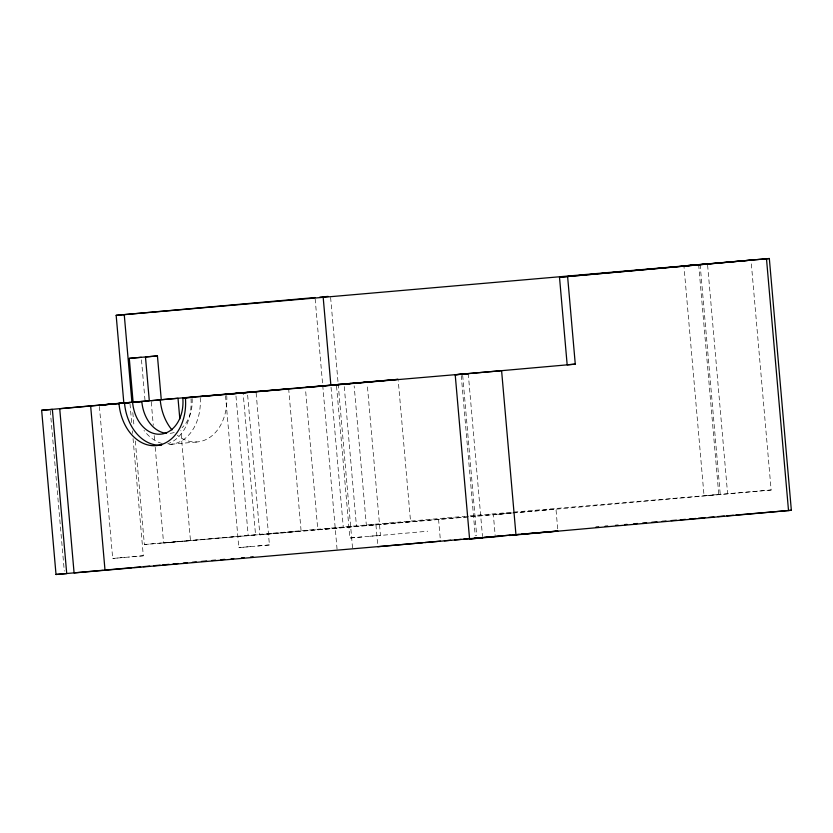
<?xml version="1.0" encoding="UTF-8"?>
<svg xmlns="http://www.w3.org/2000/svg" width="833" height="833" viewBox="0 0 833 833"><rect width="100%" height="100%" fill="white"/><g stroke="black" fill="none" stroke-linecap="round" stroke-linejoin="round"><path stroke-width="0.62" stroke-dasharray="4.17 3.12" d="M99.398 406.494L112.694 558.454L127.272 557.152M133.051 438.585L143.307 555.778L128.719 557.079M225.514 395.665L238.811 547.625L253.399 546.323M256.137 392.978L269.423 544.949L254.846 546.25M336.542 386.043L349.839 538.003L380.452 535.327L367.27 384.648M380.452 535.327L369.81 536.285M170.848 444.301L197.369 441.927M135.31 441.021L144.369 544.522L464.97 516.283M155.209 447.248L163.58 542.991L190.465 540.586L180.844 430.619M163.58 542.991L255.564 535.057L243.226 394.051M247.64 395.113L259.865 534.838L301.119 531.152L288.78 390.136M512.097 512.92L366.385 525.613L354.16 385.887M470.156 515.835L771.129 490.012L751.137 261.427M771.129 490.012L493.355 514.752L495.166 535.359M383.534 535.161L427.735 531.215M361.886 536.983L349.839 538.003M144.369 544.522L410.575 521.656L398.247 380.639M513.388 512.816L555.975 509.161L557.777 529.767M259.865 534.838L512.035 513.18M269.423 544.949L238.811 547.625M143.307 555.778L112.694 558.454M707.613 265.165L727.605 493.75M700.126 264.53L720.243 494.406M698.668 264.602L718.775 494.479L704.052 495.802L683.935 265.925M468.25 373.601L482.505 536.514M462.69 375.423L476.715 535.744M461.232 375.496L475.258 535.817M438.554 519.24L440.355 539.846M375.943 524.842L377.745 545.448M344.248 386.606L356.472 526.321L317.8 529.778L305.576 390.063M330.618 297.485L338.073 382.701M338.188 383.992L352.536 547.968M331.045 387.262L343.248 526.737M315.155 298.839L322.61 384.055M322.725 385.346L337.073 549.322M235.978 395.998L248.203 535.723M151.242 401.975L153.282 425.257M154.188 435.607L154.751 442.073M141.475 359.877L144.963 399.798M132.822 412.564L133.957 425.496M130.01 403.807L131.697 423.133M132.374 430.859L132.603 433.431M50.272 410.794L64.297 571.115M200.222 397.862A45.055 33.32 84.9 0 1 167.11 444.333M162.123 443.51A45.055 33.32 84.9 0 1 144.015 430.453M192.121 398.518A34.059 25.198 84.9 0 1 182.042 427.725M174.212 432.462A34.059 25.198 84.9 0 1 169.89 433.347M226.743 395.488A45.055 33.32 84.9 0 1 211.707 435.992A45.055 33.32 84.9 0 1 177.304 435.19M191.017 398.684A45.055 33.32 84.9 0 1 167.756 443.802"/><path stroke-width="1.25" d="M509.421 535.504L791.35 510.285L769.328 258.522L559.505 277.254L567.169 364.833L575.27 364.136L567.606 276.566M41.65 410.284L52.354 409.388L66.723 573.583L56.019 574.478L41.65 410.284L123.825 402.912L116.162 315.332L315.041 297.548M56.019 574.478L103.271 570.23M252.045 392.062L256.023 391.687L253.607 391.885M340.405 384.388L336.428 384.752L338.844 384.554M363.073 382.441L367.041 382.076L364.635 382.274M116.162 315.332L769.328 258.522M698.668 264.602L683.935 265.925L707.498 263.874M559.505 277.254L751.022 260.135M353.931 383.305L398.132 379.348L161.269 399.694L157.437 355.91L145.473 356.982L149.305 400.767L133.103 402.152L129.282 358.367L141.246 357.295M135.498 401.943L137.893 401.725M521.76 534.151L557.881 531.048L74.085 572.927L59.726 408.732L178.012 398.278L179.824 418.978M132.614 402.391A34.059 25.198 84.9 0 0 160.686 434.17A34.059 25.198 84.9 0 0 182.823 398.08L192.027 397.258M200.128 396.56L226.638 394.196M235.749 393.415L243.121 392.749M288.666 388.844L225.399 394.373L227.815 394.176M305.347 387.48L351.016 383.451M356.399 383.034L360.023 382.711M501.664 536.192L469.583 538.982L455.214 374.788L468.25 373.601L464.804 373.882M575.27 364.136L455.214 374.788M105.864 570.001L131.697 567.69M134.28 567.46L140.735 566.888M143.318 566.648L149.773 566.076M153.647 565.732L160.113 565.149M162.695 564.92L169.151 564.337M173.025 563.993L178.189 563.535M183.364 563.066L187.238 562.723M192.402 562.265L196.276 561.921M201.44 561.452L206.615 560.994M211.78 560.526L215.653 560.182M220.818 559.724L224.691 559.37M231.147 558.797L233.74 558.568M241.487 557.871L244.069 557.641M250.525 557.069L253.107 556.829M377.859 546.729L422.581 542.731M425.132 542.502L440.47 541.138M469.583 538.982L482.619 537.806L479.173 538.087M319.81 297.131L328.16 296.402M113.871 403.901L99.283 405.202L129.896 402.526L127.491 402.724M117.849 403.557L131.916 402.214L124.252 314.645M233.688 393.676L237.447 393.343M243.975 392.718L247.734 392.395M344.706 384.055L358.763 382.774M129.282 358.367L157.437 355.91M151.127 400.683L160.238 399.892A45.055 33.32 84.9 0 0 171.994 429.922M133.728 402.266L141.818 401.568A34.059 25.198 84.9 0 0 166.59 433.347M182.823 398.08L500.872 370.758M596.064 527.06L598.656 526.831M605.133 526.279L607.726 526.05M615.493 525.384L618.086 525.165M624.563 524.603L627.155 524.384M633.632 523.832L637.516 523.499M642.701 523.051L646.585 522.718M651.77 522.27L656.945 521.822M662.131 521.385L666.015 521.052M671.2 520.604L676.375 520.156M680.269 519.823L685.444 519.375M689.328 519.042L695.805 518.49M698.398 518.261L704.874 517.71M708.758 517.376L713.943 516.929M717.827 516.595L724.304 516.043M726.897 515.814L733.373 515.263M735.966 515.044L791.35 510.285M444.343 540.804L450.788 540.253M454.662 539.919L461.118 539.357M463.7 539.138L470.145 538.587M474.019 538.253L480.464 537.702M484.337 537.368L489.502 536.921M493.375 536.587L499.821 536.035M502.403 535.817L510.15 535.15M512.722 534.932L519.178 534.38M766.485 258.782L788.518 510.556M501.601 370.727L515.971 534.921M323.142 296.86L330.826 384.679M90.651 406.015L105.01 570.22M185.395 397.882A45.055 33.32 84.9 0 1 156.115 445.613A45.055 33.32 84.9 0 1 118.994 403.589M161.644 445.124A45.055 33.32 84.9 0 1 124.513 403.089"/></g></svg>
